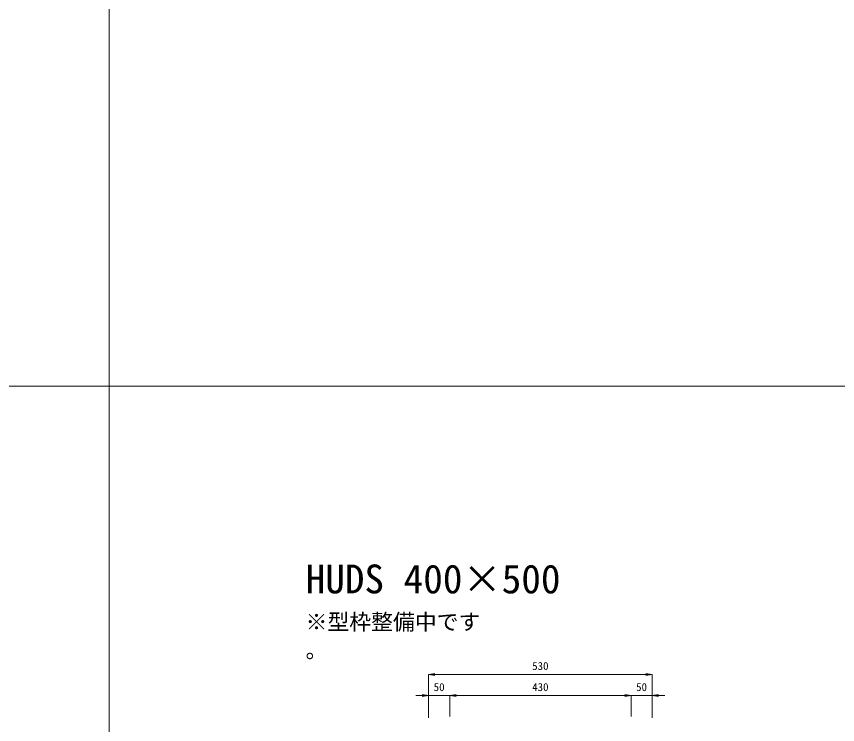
# Model space of a CAD drawing. Units: millimetres at full size, sheet at 1:20; some dimension numbers follow another scale. Extents: x 0 to 23340, y -4498 to 8520.
# Drawn here: x 11450 to 13397, y 4877 to 6557 of the extents above; entities that cross this region are included whole.
import ezdxf
from ezdxf.enums import TextEntityAlignment as Align

# ---------------------------------------------------------------- set-up
doc = ezdxf.new("R2010")
doc.units = ezdxf.units.MM
doc.header["$LTSCALE"] = 20
for name, color, linetype, lineweight in [('0_2', 7, 'Continuous', 13), ('SUNPO', 3, 'Continuous', 13), ('TITLE', 7, 'Continuous', 13)]:
    doc.layers.add(name, color=color, linetype=linetype, lineweight=lineweight)
doc.styles.add('ＭＳ ゴシック', font='')
doc.styles.get('ＭＳ ゴシック').set_extended_font_data('MS Gothic')

# ---------------------------------------------------------------- blocks, each defined once
blk = doc.blocks.new('open_arrow')
at = {"color": 0, "linetype": 'Continuous', "lineweight": -2}
blk.add_lwpolyline([(7.5, 1.25), (0, 0), (7.5, -1.25)], dxfattribs=at)

msp = doc.modelspace()

# ---------------------------------------------------------------- linework, layer by layer
at = {"layer": 'SUNPO'}
for p, q in [((12957.48, 4996.2), (12427.48, 4996.2)), ((12427.48, 4893.2), (12427.48, 4996.2)), ((12957.48, 4893.2), (12957.48, 4996.2)), ((12397.48, 4946.2), (12507.48, 4946.2)), ((12427.48, 4893.2), (12427.48, 4946.2)), ((12477.48, 4896.2), (12477.48, 4946.2)), ((12477.48, 4946.2), (12907.48, 4946.2)), ((12477.48, 4896.2), (12477.48, 4946.2)), ((12877.48, 4946.2), (12987.48, 4946.2)), ((12907.48, 4896.2), (12907.48, 4946.2)), ((12907.48, 4896.2), (12907.48, 4946.2)), ((12957.48, 4893.2), (12957.48, 4946.2))]:
    msp.add_line(p, q, dxfattribs=at)
at = {"layer": 'TITLE', "color": 2}
for points in [[(11670, 5680), (15560, 5680), (15560, 8520), (11670, 8520)], [(7780, 2840), (11670, 2840), (11670, 5680), (7780, 5680)], [(11670, 2840), (15560, 2840), (15560, 5680), (11670, 5680)]]:
    msp.add_lwpolyline(points, close=True, dxfattribs=at)

# ---------------------------------------------------------------- block references
at = {"layer": 'SUNPO', "xscale": 2, "yscale": 2}
for p in [(12427.48, 4996.2), (12477.48, 4946.2), (12477.48, 4946.2), (12957.48, 4946.2)]:
    msp.add_blockref('open_arrow', p, dxfattribs=at)
at = {"layer": 'SUNPO', "xscale": 2, "yscale": 2, "rotation": 180}
for p in [(12957.48, 4996.2), (12427.48, 4946.2), (12907.48, 4946.2), (12907.48, 4946.2)]:
    msp.add_blockref('open_arrow', p, dxfattribs=at)

# ---------------------------------------------------------------- texts
at = {"layer": '0_2', "style": 'ＭＳ ゴシック'}
msp.add_text('HUDS 400×500', height=68.36, dxfattribs=at).set_placement((12135.74, 5168), align=Align.BOTTOM_LEFT)
for s, p in [('※型枠整備中です', (12135.74, 5139.87)), ('。', (12135.74, 5073.21))]:
    msp.add_text(s, height=37.98, dxfattribs=at).set_placement(p, align=Align.TOP_LEFT)
at = {"layer": 'SUNPO', "style": 'ＭＳ ゴシック'}
for s, p in [('530', (12692.48, 5016.2)), ('50', (12452.48, 4966.2)), ('430', (12692.48, 4966.2)), ('50', (12932.48, 4966.2))]:
    msp.add_text(s, height=18.99, dxfattribs=at).set_placement(p, align=Align.MIDDLE_CENTER)

doc.saveas('drawing.dxf')
